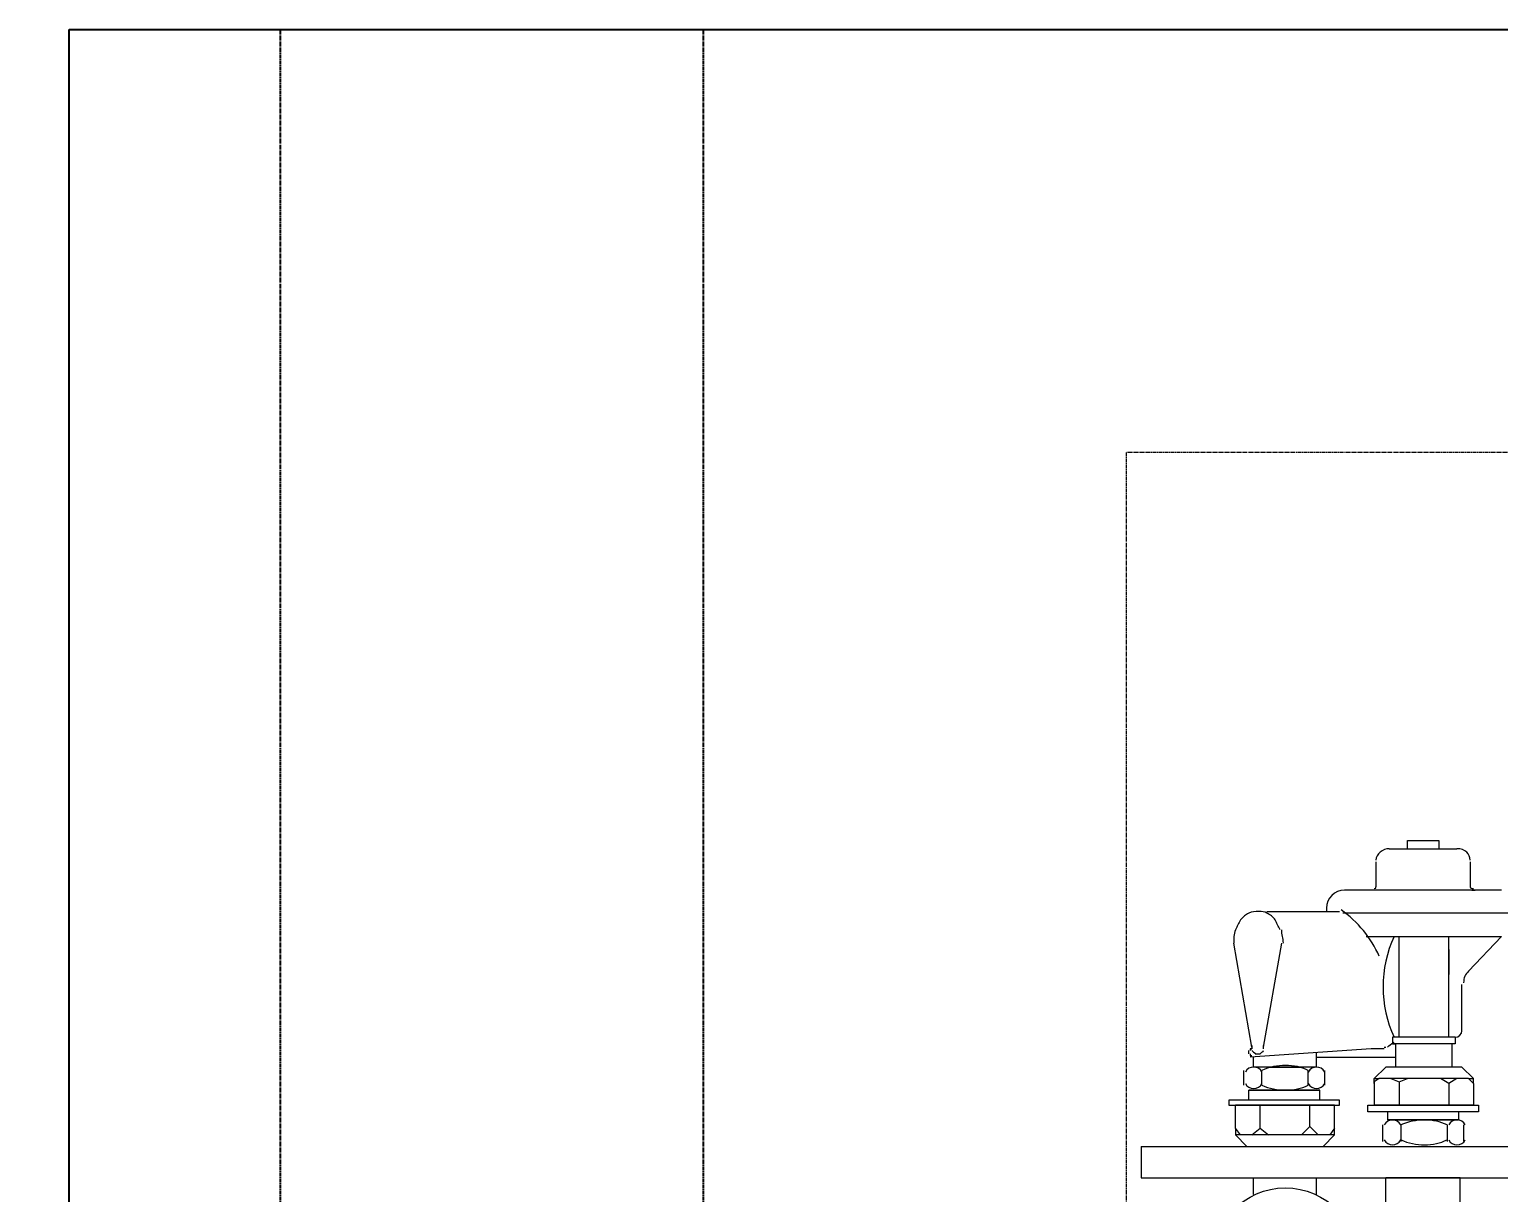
# Model space of a CAD drawing. Header units: millimetres. Extents: x -9013 to 516, y -36629 to 6082.
# Drawn here: x -4738.9 to -4391.4, y -8097.8 to -7822.8 of the extents above; entities that cross this region are included whole.
import ezdxf

# ---------------------------------------------------------------- set-up
doc = ezdxf.new("R2010")
doc.units = ezdxf.units.MM
doc.header["$LTSCALE"] = 0.05
doc.linetypes.add('CENTER', pattern=[50.8, 31.75, -6.35, 6.35, -6.35])
doc.linetypes.add('CENTER2', pattern=[28.575, 19.05, -3.175, 3.175, -3.175])
doc.layers.get('0').update_dxf_attribs({"lineweight": 18})
doc.layers.get('Defpoints').update_dxf_attribs({"color": 140, "lineweight": 18})
for name, color, linetype in [('1', 7, 'Continuous'), ('1CO', 4, 'Continuous'), ('2CONC', 4, 'Continuous'), ('HWAT___5CS', 3, 'CENTER2')]:
    doc.layers.add(name, color=color, linetype=linetype)
doc.layers.add('G-Anno-Std-Cntr', color=1, linetype='CENTER2', lineweight=18)
doc.styles.add('trebuchet_MS', font='trebuc.ttf')
doc.dimstyles.new('MGP', dxfattribs={"dimtxt": 2.5, "dimasz": 2.5, "dimexe": 1.25, "dimexo": 0.625, "dimtad": 1, "dimdec": 0, "dimtxsty": 'trebuchet_MS', "dimcen": 2.5, "dimclrt": 7, "dimadec": 0, "dimazin": 0, "dimtfac": 1, "dimtdec": 0, "dimtmove": 0, "dimatfit": 3, "dimfxl": 1.148294, "dimfxlon": 1, "dimarcsym": 2})

# ---------------------------------------------------------------- blocks, each defined once
blk = doc.blocks.new('*D388')
at = {"color": 0, "lineweight": -2, "transparency": 16777216}
for p, q in [((-4941.71, -7822.81), (-5069.54, -7822.81)), ((-5056.54, -7847.81), (-5056.54, -10147.81)), ((-4941.71, -10172.81), (-5069.54, -10172.81))]:
    blk.add_line(p, q, dxfattribs=at)
at = {"color": 0, "transparency": 16777216}
for points in [[(-5060.7, -7847.81), (-5052.37, -7847.81), (-5056.54, -7822.81)], [(-5060.7, -10147.81), (-5052.37, -10147.81), (-5056.54, -10172.81)]]:
    blk.add_solid(points, dxfattribs=at)
at = {"layer": 'Defpoints', "color": 0, "transparency": 16777216}
for p in [(-4729.46, -7822.81), (-5056.54, -10172.81), (-4814.41, -10172.81)]:
    blk.add_point(p, dxfattribs=at)
at = {"color": 7, "transparency": 16777216, "insert": (-5075.25, -8997.81), "char_height": 25, "attachment_point": 5, "rotation": 90, "style": 'trebuchet_MS'}
blk.add_mtext('2350', dxfattribs=at)
blk = doc.blocks.new('gas meter 1')
at = {"layer": '1', "color": 0, "lineweight": 5}
for points in [[(-6418.03, 3103.26), (-6402, 3103.26)], [(-6413.73, 3103.26), (-6413.73, 3105.22), (-6406.3, 3105.22), (-6406.3, 3103.26)], [(-6421.16, 3100.14), (-6421.16, 3094.27)], [(-6398.87, 3100.14), (-6398.87, 3094.27)], [(-6391.44, 3093.49), (-6428.59, 3093.49)], [(-6421.94, 3093.49), (-6422.33, 3093.49)], [(-6398.48, 3093.49), (-6397.7, 3093.49)], [(-6432.89, 3089.19), (-6432.89, 3088.41)], [(-6446.96, 3088.41), (-6429.76, 3088.41)], [(-6386.75, 3088.02), (-6428.98, 3088.02)], [(-6423.5, 3082.54), (-6391.44, 3082.54)], [(-6415.68, 3058.69), (-6415.68, 3082.54)], [(-6403.95, 3058.69), (-6403.95, 3082.54)], [(-6399.26, 3074.33), (-6391.44, 3082.54)], [(-6450.48, 3056.34), (-6454.78, 3080.98)], [(-6447.75, 3056.34), (-6443.44, 3080.98)], [(-6403.95, 3079.41), (-6403.95, 3073.55)], [(-6400.82, 3060.25), (-6400.82, 3071.2)], [(-6402.39, 3058.69), (-6417.25, 3058.69)], [(-6417.25, 3058.69), (-6417.25, 3057.13), (-6416.46, 3057.13)], [(-6402.39, 3058.69), (-6402.39, 3058.69), (-6402.39, 3057.13), (-6403.17, 3057.13)], [(-6451.26, 3054.78), (-6451.26, 3055.56)], [(-6422.33, 3055.95), (-6450.87, 3054)], [(-6450.87, 3055.95), (-6450.48, 3055.95)], [(-6435.23, 3051.65), (-6435.23, 3055.17)], [(-6419.2, 3055.95), (-6422.33, 3055.95)], [(-6403.17, 3057.13), (-6417.25, 3057.13)], [(-6416.46, 3051.65), (-6416.46, 3057.13)], [(-6403.17, 3051.65), (-6403.17, 3057.13)], [(-6452.44, 3047.35), (-6452.44, 3050.87)], [(-6450.09, 3051.65), (-6450.09, 3054)], [(-6435.23, 3051.65), (-6450.09, 3051.65)], [(-6435.62, 3051.65), (-6449.7, 3051.65)], [(-6448.14, 3047.35), (-6448.14, 3050.87)], [(-6446.96, 3051.65), (-6439.14, 3051.65)], [(-6437.19, 3047.35), (-6437.19, 3050.87)], [(-6435.23, 3054), (-6416.46, 3054)], [(-6433.28, 3047.35), (-6433.28, 3050.87)], [(-6421.55, 3048.91), (-6418.81, 3051.65)], [(-6400.82, 3051.65), (-6418.81, 3051.65)], [(-6398.09, 3047.74), (-6399.26, 3048.91), (-6398.09, 3048.91), (-6400.82, 3051.65)], [(-6421.55, 3047.74), (-6421.55, 3048.91), (-6420.37, 3048.91), (-6421.55, 3048.13)], [(-6421.55, 3048.13), (-6421.55, 3042.66)], [(-6399.26, 3048.91), (-6420.37, 3048.91)], [(-6417.64, 3048.91), (-6415.68, 3048.13), (-6413.73, 3048.91)], [(-6415.68, 3048.13), (-6415.68, 3042.66)], [(-6402, 3048.91), (-6403.95, 3047.74), (-6405.91, 3048.91)], [(-6403.95, 3047.74), (-6403.95, 3042.66)], [(-6398.09, 3047.74), (-6398.09, 3048.91)], [(-6398.09, 3047.74), (-6398.09, 3042.66)], [(-6429.76, 3043.83), (-6455.96, 3043.83)], [(-6455.96, 3043.83), (-6455.96, 3042.66)], [(-6451.26, 3046.18), (-6434.45, 3046.18), (-6451.26, 3046.18), (-6434.45, 3046.18)], [(-6451.26, 3043.83), (-6451.26, 3046.18)], [(-6435.62, 3046.18), (-6449.7, 3046.18)], [(-6447.75, 3046.18), (-6438.36, 3046.18)], [(-6434.45, 3043.83), (-6434.45, 3046.18)], [(-6429.76, 3042.66), (-6429.76, 3043.83)], [(-6455.96, 3042.66), (-6429.76, 3042.66)], [(-6430.93, 3042.66), (-6454.39, 3042.66)], [(-6454.39, 3037.18), (-6454.39, 3042.66)], [(-6448.53, 3037.18), (-6448.53, 3042.66)], [(-6436.8, 3037.58), (-6436.8, 3042.66)], [(-6430.93, 3037.18), (-6430.93, 3042.66)], [(-6423.11, 3042.66), (-6396.91, 3042.66)], [(-6423.11, 3041.09), (-6423.11, 3042.66)], [(-6396.91, 3041.09), (-6423.11, 3041.09)], [(-6398.09, 3042.66), (-6421.55, 3042.66)], [(-6418.42, 3041.09), (-6418.42, 3039.14)], [(-6401.61, 3041.09), (-6401.61, 3039.14)], [(-6396.91, 3042.66), (-6396.91, 3041.09)], [(-6453.22, 3035.62), (-6454.39, 3037.18)], [(-6454.39, 3037.18), (-6454.39, 3035.62)], [(-6450.48, 3035.62), (-6448.53, 3037.18)], [(-6448.53, 3037.18), (-6446.57, 3035.62)], [(-6436.8, 3037.58), (-6438.75, 3035.62)], [(-6434.84, 3035.62), (-6436.8, 3037.58)], [(-6430.93, 3035.62), (-6430.93, 3037.18), (-6432.1, 3035.62)], [(-6419.59, 3037.97), (-6419.59, 3034.06)], [(-6418.42, 3039.14), (-6401.61, 3039.14), (-6418.42, 3039.14), (-6401.61, 3039.14)], [(-6402.78, 3039.14), (-6416.86, 3039.14)], [(-6415.29, 3037.97), (-6415.29, 3034.06)], [(-6414.9, 3039.14), (-6405.52, 3039.14)], [(-6404.34, 3037.97), (-6404.34, 3034.06)], [(-6400.43, 3037.97), (-6400.43, 3034.06)], [(-6453.22, 3035.62), (-6454.39, 3035.62), (-6451.66, 3032.88)], [(-6432.1, 3035.62), (-6453.22, 3035.62)], [(-6433.67, 3032.88), (-6430.93, 3035.62), (-6432.1, 3035.62)], [(-6476.68, 3032.88), (-6476.68, 3025.45), (-6310.5, 3025.45)], [(-6476.68, 3032.88), (-6310.5, 3032.88)], [(-6450.09, 3021.54), (-6450.09, 3025.45)], [(-6435.23, 3021.54), (-6435.23, 3025.45)], [(-6401.21, 3025.45), (-6418.81, 3025.45)], [(-6418.81, 3018.42), (-6418.81, 3025.45)], [(-6401.21, 3018.42), (-6401.21, 3025.45)]]:
    blk.add_lwpolyline(points, dxfattribs=at)
for points in [[(-6418.03, 3103.26), (-6419.59, 3103.26), (-6421.16, 3102.09), (-6421.16, 3100.53)], [(-6398.87, 3100.53), (-6398.87, 3102.09), (-6400.04, 3103.26), (-6402, 3103.26)], [(-6428.59, 3093.49), (-6430.93, 3093.49), (-6432.89, 3091.53), (-6432.89, 3089.19)], [(-6421.55, 3093.88), (-6421.16, 3093.88), (-6421.16, 3093.88), (-6421.16, 3094.27)], [(-6398.87, 3094.27), (-6398.87, 3093.88), (-6398.48, 3093.88), (-6398.09, 3093.88)], [(-6453.22, 3086.45), (-6453.61, 3085.67), (-6454, 3084.89), (-6454.39, 3084.11)], [(-6451.26, 3088.02), (-6452.05, 3087.62), (-6452.44, 3087.23), (-6453.22, 3086.45)], [(-6448.92, 3088.41), (-6449.7, 3088.41), (-6450.48, 3088.41), (-6451.26, 3088.02)], [(-6446.96, 3088.02), (-6447.35, 3088.41), (-6448.14, 3088.41), (-6448.92, 3088.41)], [(-6445.01, 3086.45), (-6445.4, 3087.23), (-6446.18, 3087.62), (-6446.96, 3088.02)], [(-6443.84, 3084.11), (-6444.23, 3084.89), (-6444.62, 3085.67), (-6445.01, 3086.45)], [(-6420.37, 3077.85), (-6422.33, 3082.15), (-6425.46, 3086.06), (-6429.37, 3088.8)], [(-6454.39, 3084.11), (-6454.78, 3082.93), (-6454.78, 3082.15), (-6454.78, 3080.98)], [(-6443.05, 3080.98), (-6443.05, 3082.15), (-6443.44, 3082.93), (-6443.44, 3084.11)], [(-6416.86, 3082.54), (-6420.37, 3075.11), (-6420.37, 3066.12), (-6416.86, 3058.69)], [(-6399.26, 3074.33), (-6400.04, 3073.55), (-6400.43, 3072.77), (-6400.43, 3071.59)], [(-6402.39, 3058.69), (-6401.61, 3058.69), (-6400.82, 3059.47), (-6400.82, 3060.25)], [(-6450.48, 3056.73), (-6450.48, 3056.34), (-6450.48, 3055.95), (-6450.48, 3055.95)], [(-6450.48, 3055.56), (-6450.48, 3055.56), (-6450.09, 3055.17), (-6450.09, 3055.17)], [(-6450.09, 3055.17), (-6449.7, 3055.17), (-6449.7, 3054.78), (-6449.7, 3054.78)], [(-6449.7, 3054.78), (-6449.31, 3054.78), (-6449.31, 3054.78), (-6448.92, 3054.78)], [(-6448.92, 3054.78), (-6448.92, 3054.78), (-6448.53, 3054.78), (-6448.53, 3054.78)], [(-6448.53, 3054.78), (-6448.53, 3054.78), (-6448.14, 3055.17), (-6448.14, 3055.17)], [(-6448.14, 3055.17), (-6447.75, 3055.17), (-6447.75, 3055.56), (-6447.75, 3055.56)], [(-6447.75, 3055.95), (-6447.75, 3055.95), (-6447.75, 3056.34), (-6447.75, 3056.73)], [(-6419.2, 3056.34), (-6418.81, 3056.34), (-6418.81, 3056.34), (-6418.81, 3056.34)], [(-6418.42, 3056.34), (-6418.03, 3056.73), (-6417.64, 3057.13), (-6416.86, 3057.52)], [(-6437.19, 3050.87), (-6440.32, 3052.43), (-6444.62, 3052.43), (-6448.14, 3050.87)], [(-6448.14, 3047.35), (-6444.62, 3045.79), (-6440.32, 3045.79), (-6437.19, 3047.35)], [(-6404.34, 3037.97), (-6407.47, 3039.53), (-6411.77, 3039.53), (-6415.29, 3037.97)], [(-6415.29, 3034.45), (-6411.77, 3032.88), (-6407.47, 3032.88), (-6404.34, 3034.45)]]:
    blk.add_open_spline(points, degree=3, dxfattribs=at)
for points, knots in [([(-6450.48, 3055.95), (-6450.48, 3055.95), (-6450.87, 3055.95), (-6450.87, 3055.95), (-6450.87, 3055.56), (-6450.87, 3055.56), (-6450.87, 3055.56)], [0, 0, 0, 0, 1, 1, 1, 2, 2, 2, 2]), ([(-6450.87, 3054.78), (-6450.87, 3054.78), (-6450.87, 3054.39), (-6450.87, 3054.39), (-6450.87, 3054.39), (-6450.48, 3054.39), (-6450.48, 3054.39)], [0, 0, 0, 0, 1, 1, 1, 2, 2, 2, 2]), ([(-6448.14, 3050.48), (-6448.53, 3051.26), (-6449.31, 3051.65), (-6450.09, 3051.65), (-6450.87, 3051.65), (-6451.66, 3051.26), (-6452.05, 3050.48)], [0, 0, 0, 0, 1, 1, 1, 2, 2, 2, 2]), ([(-6433.28, 3050.48), (-6433.67, 3051.26), (-6434.45, 3051.65), (-6435.23, 3051.65), (-6436.01, 3051.65), (-6436.8, 3051.26), (-6437.19, 3050.48)], [0, 0, 0, 0, 1, 1, 1, 2, 2, 2, 2]), ([(-6452.05, 3047.74), (-6451.66, 3046.96), (-6450.87, 3046.57), (-6450.09, 3046.57), (-6449.31, 3046.57), (-6448.53, 3046.96), (-6448.14, 3047.74)], [0, 0, 0, 0, 1, 1, 1, 2, 2, 2, 2]), ([(-6437.19, 3047.74), (-6436.8, 3046.96), (-6436.01, 3046.57), (-6435.23, 3046.57), (-6434.45, 3046.57), (-6433.67, 3046.96), (-6433.28, 3047.74)], [0, 0, 0, 0, 1, 1, 1, 2, 2, 2, 2]), ([(-6415.29, 3037.97), (-6415.68, 3038.75), (-6416.46, 3039.14), (-6417.25, 3039.14), (-6418.03, 3039.14), (-6418.81, 3038.75), (-6419.2, 3037.97)], [0, 0, 0, 0, 1, 1, 1, 2, 2, 2, 2]), ([(-6400.04, 3037.97), (-6400.43, 3038.75), (-6401.21, 3039.14), (-6402, 3039.14), (-6402.78, 3039.14), (-6403.56, 3038.75), (-6403.95, 3037.97)], [0, 0, 0, 0, 1, 1, 1, 2, 2, 2, 2]), ([(-6419.2, 3034.45), (-6418.81, 3033.67), (-6418.03, 3033.27), (-6417.25, 3033.27), (-6416.46, 3033.27), (-6415.68, 3033.67), (-6415.29, 3034.45)], [0, 0, 0, 0, 1, 1, 1, 2, 2, 2, 2]), ([(-6403.95, 3034.45), (-6403.56, 3033.67), (-6402.78, 3033.27), (-6402, 3033.27), (-6401.21, 3033.27), (-6400.43, 3033.67), (-6400.04, 3034.45)], [0, 0, 0, 0, 1, 1, 1, 2, 2, 2, 2]), ([(-6442.66, 3023.11), (-6452.05, 3023.11), (-6460.26, 3014.9), (-6460.26, 3005.51), (-6460.26, 2995.74), (-6452.05, 2987.92), (-6442.66, 2987.92), (-6432.89, 2987.92), (-6425.07, 2995.74), (-6425.07, 3005.51), (-6425.07, 3014.9), (-6432.89, 3023.11), (-6442.66, 3023.11)], [0, 0, 0, 0, 1, 1, 1, 2, 2, 2, 3, 3, 3, 4, 4, 4, 4])]:
    blk.add_open_spline(points, degree=3, knots=knots, dxfattribs=at)
at = {"layer": 'G-Anno-Std-Cntr'}
blk.add_lwpolyline([(-6480.2, 2746.98), (-6230.2, 2746.98), (-6230.2, 3196.98), (-6480.2, 3196.98)], close=True, dxfattribs=at)
blk = doc.blocks.new('*D389')
at = {"color": 0, "lineweight": -2, "transparency": 16777216}
for p, q in [((-4814.41, -7922.81), (-4942.24, -7922.81)), ((-4929.24, -8347.81), (-4929.24, -7947.81)), ((-4814.41, -8372.81), (-4942.24, -8372.81))]:
    blk.add_line(p, q, dxfattribs=at)
at = {"color": 0, "transparency": 16777216}
for points in [[(-4933.41, -7947.81), (-4925.07, -7947.81), (-4929.24, -7922.81)], [(-4933.41, -8347.81), (-4925.07, -8347.81), (-4929.24, -8372.81)]]:
    blk.add_solid(points, dxfattribs=at)
at = {"layer": 'Defpoints', "color": 0, "transparency": 16777216}
for p in [(-4929.24, -7922.81), (-4479.46, -7922.81), (-4479.46, -8372.81)]:
    blk.add_point(p, dxfattribs=at)
at = {"color": 7, "transparency": 16777216, "insert": (-4947.96, -8147.81), "char_height": 25, "attachment_point": 5, "rotation": 90, "style": 'trebuchet_MS'}
blk.add_mtext('450', dxfattribs=at)
blk = doc.blocks.new('*D393')
at = {"color": 0, "lineweight": -2, "transparency": 16777216}
for p, q in [((-4479.46, -7738.95), (-4479.46, -7611.12)), ((-4229.46, -7738.95), (-4229.46, -7611.12)), ((-4454.46, -7624.12), (-4254.46, -7624.12))]:
    blk.add_line(p, q, dxfattribs=at)
at = {"color": 0, "transparency": 16777216}
for points in [[(-4454.46, -7619.95), (-4454.46, -7628.29), (-4479.46, -7624.12)], [(-4254.46, -7619.95), (-4254.46, -7628.29), (-4229.46, -7624.12)]]:
    blk.add_solid(points, dxfattribs=at)
at = {"layer": 'Defpoints', "color": 0, "transparency": 16777216}
for p in [(-4229.46, -7624.12), (-4479.46, -7822.81), (-4229.46, -7922.81)]:
    blk.add_point(p, dxfattribs=at)
at = {"color": 7, "transparency": 16777216, "insert": (-4354.46, -7605.4), "char_height": 25, "attachment_point": 5, "style": 'trebuchet_MS'}
blk.add_mtext('250', dxfattribs=at)
blk = doc.blocks.new('*D397')
at = {"color": 0, "lineweight": -2, "transparency": 16777216}
for p, q in [((-4729.46, -7653.69), (-4729.46, -7525.86)), ((-3314.46, -7653.69), (-3314.46, -7525.86)), ((-4704.46, -7538.86), (-3339.46, -7538.86))]:
    blk.add_line(p, q, dxfattribs=at)
at = {"color": 0, "transparency": 16777216}
for points in [[(-4704.46, -7534.69), (-4704.46, -7543.02), (-4729.46, -7538.86)], [(-3339.46, -7534.69), (-3339.46, -7543.02), (-3314.46, -7538.86)]]:
    blk.add_solid(points, dxfattribs=at)
at = {"layer": 'Defpoints', "color": 0, "transparency": 16777216}
for p in [(-3314.46, -7538.86), (-4729.46, -7849.88), (-3314.46, -7849.88)]:
    blk.add_point(p, dxfattribs=at)
at = {"color": 7, "transparency": 16777216, "insert": (-4021.96, -7520.19), "char_height": 25, "attachment_point": 5, "style": 'trebuchet_MS'}
blk.add_mtext('1415', dxfattribs=at)
blk = doc.blocks.new('*D400')
at = {"color": 0, "lineweight": -2, "transparency": 16777216}
for p, q in [((-4814.35, -7822.81), (-4942.18, -7822.81)), ((-4929.18, -7897.81), (-4929.18, -7847.81)), ((-4814.35, -7922.81), (-4942.18, -7922.81))]:
    blk.add_line(p, q, dxfattribs=at)
at = {"color": 0, "transparency": 16777216}
for points in [[(-4933.35, -7847.81), (-4925.02, -7847.81), (-4929.18, -7822.81)], [(-4933.35, -7897.81), (-4925.02, -7897.81), (-4929.18, -7922.81)]]:
    blk.add_solid(points, dxfattribs=at)
at = {"layer": 'Defpoints', "color": 0, "transparency": 16777216}
for p in [(-4929.18, -7822.81), (-4397.3, -7822.81), (-4479.46, -7922.81)]:
    blk.add_point(p, dxfattribs=at)
at = {"color": 7, "transparency": 16777216, "insert": (-4947.9, -7872.81), "char_height": 25, "attachment_point": 5, "rotation": 90, "style": 'trebuchet_MS'}
blk.add_mtext('100', dxfattribs=at)
blk = doc.blocks.new('*D881')
at = {"color": 0, "lineweight": -2, "transparency": 16777216}
for p, q in [((-4729.46, -7738.95), (-4729.46, -7611.12)), ((-4679.46, -7675.19), (-4679.46, -7611.12)), ((-4754.46, -7624.12), (-4779.46, -7624.12)), ((-4679.46, -7624.12), (-4729.46, -7624.12)), ((-4654.46, -7624.12), (-4629.46, -7624.12))]:
    blk.add_line(p, q, dxfattribs=at)
at = {"color": 0, "transparency": 16777216}
for points in [[(-4754.46, -7619.95), (-4754.46, -7628.29), (-4729.46, -7624.12)], [(-4654.46, -7619.95), (-4654.46, -7628.29), (-4679.46, -7624.12)]]:
    blk.add_solid(points, dxfattribs=at)
at = {"layer": 'Defpoints', "color": 0, "transparency": 16777216}
for p in [(-4729.46, -7624.12), (-4679.46, -7681.19), (-4729.46, -7865.59)]:
    blk.add_point(p, dxfattribs=at)
at = {"color": 7, "transparency": 16777216, "insert": (-4704.46, -7605.4), "char_height": 25, "attachment_point": 5, "style": 'trebuchet_MS'}
blk.add_mtext('50', dxfattribs=at)

msp = doc.modelspace()

# ---------------------------------------------------------------- linework, layer by layer
at = {"layer": '1CO'}
msp.add_line((-4729.46, -10172.81), (-4729.46, -7822.81), dxfattribs=at)
at = {"layer": '2CONC', "lineweight": -3}
msp.add_line((-4729.46, -7822.81), (-3314.46, -7822.81), dxfattribs=at)
at = {"layer": 'HWAT___5CS'}
for p, q in [((-4679.46, -10172.81), (-4679.46, -7822.81)), ((-4579.46, -10172.81), (-4579.46, -7822.81))]:
    msp.add_line(p, q, dxfattribs=at)

# ---------------------------------------------------------------- block references
at = {"layer": 'G-Anno-Std-Cntr', "color": 7, "linetype": 'CENTER'}
msp.add_blockref('gas meter 1', (2000.74, -11119.78), dxfattribs=at)

# ---------------------------------------------------------------- dimensions: what is measured, and where the dimension line sits
for base, p1, p2, picture, middle in [((-3314.46, -7538.86), (-4729.46, -7849.88), (-3314.46, -7849.88), '*D397', (-4021.96, -7520.19)), ((-4729.46, -7624.12), (-4679.46, -7681.19), (-4729.46, -7865.59), '*D881', (-4704.46, -7605.4)), ((-4229.46, -7624.12), (-4479.46, -7822.81), (-4229.46, -7922.81), '*D393', (-4354.46, -7605.4))]:
    dim = msp.add_linear_dim(base=base, p1=p1, p2=p2, dimstyle='MGP', override={"dimscale": 100, "dimtxt": 0.25, "dimasz": 0.25, "dimexe": 0.13, "dimexo": 0.06, "dimgap": 0.06, "dimarcsym": 1})
    dim.commit()
    dim.dimension.update_dxf_attribs({"geometry": picture, "text_midpoint": middle})
for base, p1, p2, picture, middle in [((-5056.54, -10172.81), (-4729.46, -7822.81), (-4814.41, -10172.81), '*D388', (-5075.25, -8997.81)), ((-4929.18, -7822.81), (-4479.46, -7922.81), (-4397.3, -7822.81), '*D400', (-4947.9, -7872.81)), ((-4929.24, -7922.81), (-4479.46, -8372.81), (-4479.46, -7922.81), '*D389', (-4947.96, -8147.81))]:
    dim = msp.add_linear_dim(base=base, p1=p1, p2=p2, angle=90, dimstyle='MGP', override={"dimscale": 100, "dimtxt": 0.25, "dimasz": 0.25, "dimexe": 0.13, "dimexo": 0.06, "dimgap": 0.06, "dimarcsym": 1})
    dim.commit()
    dim.dimension.update_dxf_attribs({"geometry": picture, "text_midpoint": middle})

doc.saveas('drawing.dxf')
